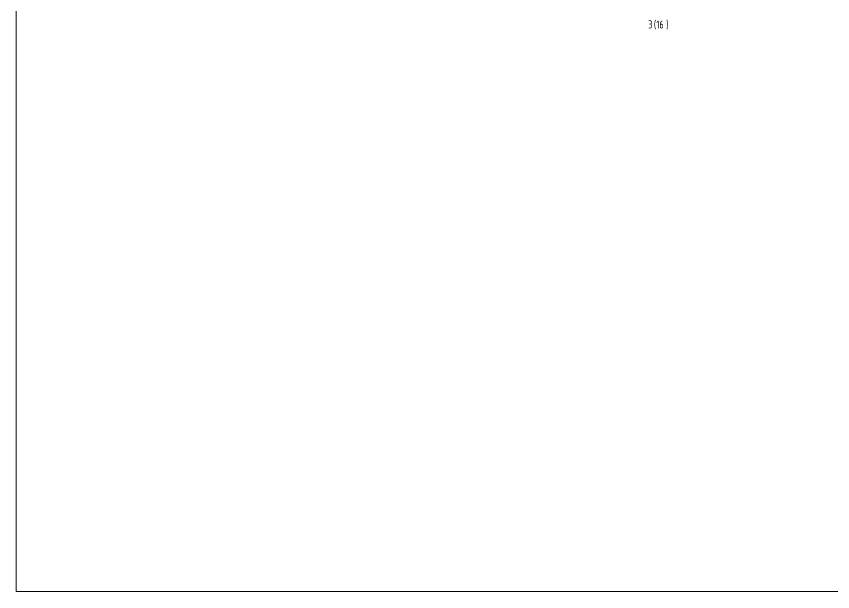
# Model space of a CAD drawing. Header units: millimetres. Extents: x -263990 to 193903, y -164417 to 240530.
# Drawn here: x -23895 to 11804, y -29277 to -4141 of the extents above; entities that cross this region are included whole.
import ezdxf

# ---------------------------------------------------------------- set-up
doc = ezdxf.new("R2010")
doc.units = ezdxf.units.MM
doc.header["$LTSCALE"] = 20
doc.layers.get('0').update_dxf_attribs({"lineweight": 0})
doc.layers.add('Разрезы', color=7, linetype='Continuous', lineweight=9)
doc.styles.add('GOST Common_1', font='gost-common.ttf', dxfattribs={"width": 0.8, "height": 350})

msp = doc.modelspace()

# ---------------------------------------------------------------- linework, layer by layer
msp.add_lwpolyline([(-23894.70416, 35998.24642), (74117.76821, 35998.24642), (74117.76821, -29276.96917), (-23894.70416, -29276.96917)], close=True)

# ---------------------------------------------------------------- texts
at = {"layer": 'Разрезы', "color": 7, "char_height": 350, "attachment_point": 1, "style": 'GOST Common_1'}
for s, insert, width in [('\\fGOST Common|b0|i0|c204|p34|;\\W.8;3', (3738.01441, -4317.56409), 237.2995), ('\\fGOST Common|b0|i0|c204|p34|;\\W.8;(', (3984.82277, -4324.76674), 134.6835), ('16', (4095.94777, -4324.76674), 519.4935), ('\\fGOST Common|b0|i0|c204|p34|;\\W.8;)', (4524.57277, -4324.76674), 134.6835)]:
    msp.add_mtext(s, dxfattribs=dict(at, insert=insert, width=width))

doc.saveas('drawing.dxf')
